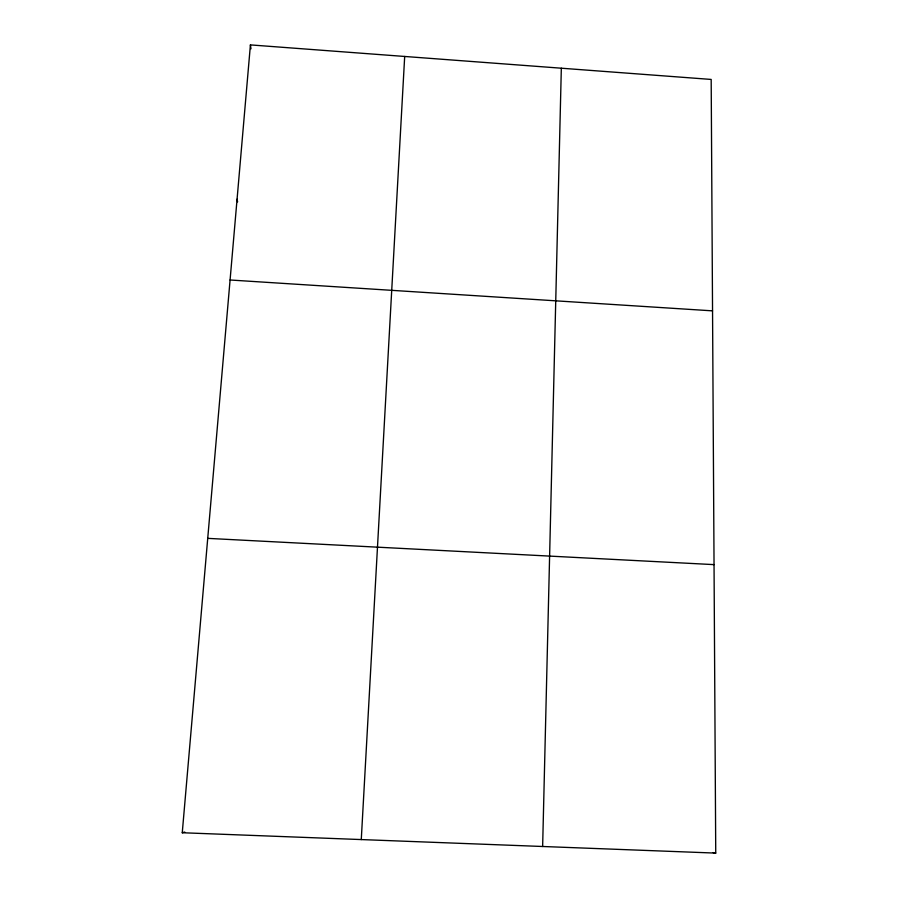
<?xml version="1.0" encoding="UTF-8"?>
<svg xmlns="http://www.w3.org/2000/svg" width="898" height="898" viewBox="0 0 898 898"><rect width="100%" height="100%" fill="white"/><g stroke="black" fill="none" stroke-linecap="round" stroke-linejoin="round"><path stroke-width="1.35" d="M542.639 846.5L561.329 68.214M361.277 839.574L404.684 56.462M182.26 832.738L250.419 44.9L711.182 79.439L715.74 853.1L182.26 832.738L184.752 832.042M207.73 538.362L714.045 564.629M230.079 279.996L712.541 310.854M713.236 852.617L715.74 853.1M237.061 199.199L237.622 201.915M250.419 44.9L250.98 48.829"/></g></svg>
